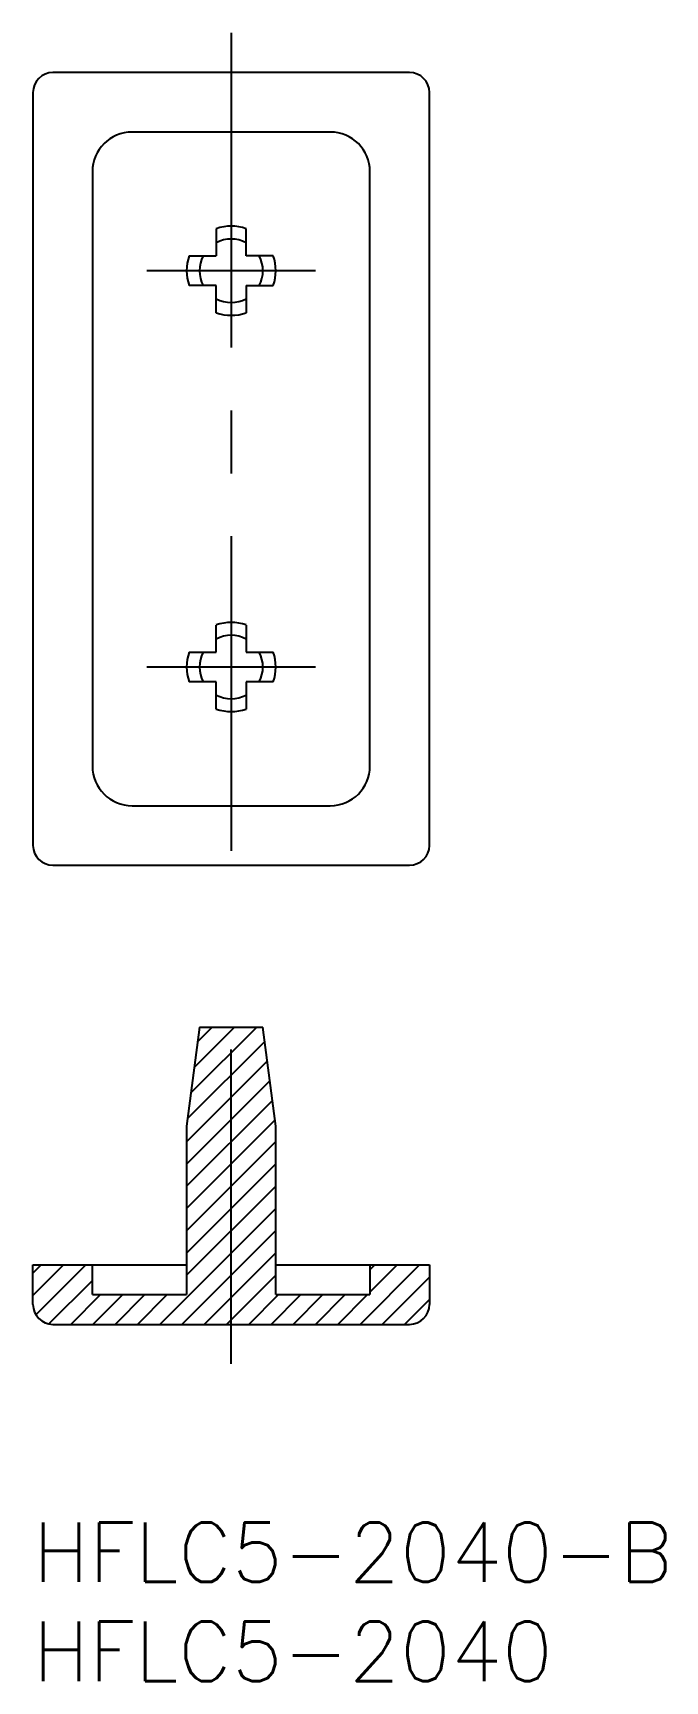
# Model space of a CAD drawing. Extents: x 0 to 31.9, y -8 to 75.2.
import ezdxf

# ---------------------------------------------------------------- set-up
doc = ezdxf.new("R2010")
doc.units = 0
doc.header["$LTSCALE"] = 0.5
doc.linetypes.add('CENTER', pattern=[50.8, 31.75, -6.35, 6.35, -6.35])
doc.linetypes.add('DASHED', pattern=[19.05, 12.7, -6.35])
doc.layers.get('0').update_dxf_attribs({"linetype": 'CONTINUOUS'})
for name, color, linetype in [('MSM_CENTER', 1, 'CENTER'), ('MSM_CONTINUOUS', 7, 'CONTINUOUS'), ('MSM_DASHED', 4, 'DASHED'), ('MSM_NARROW', 5, 'CONTINUOUS'), ('MSM_PART_NUMBER', 7, 'CONTINUOUS')]:
    doc.layers.add(name, color=color, linetype=linetype)
doc.styles.get("Standard").update_dxf_attribs({"font": 'txt.shx', "height": 3, "bigfont": 'bigfont.shx'})

# ---------------------------------------------------------------- blocks, each defined once
blk = doc.blocks.new('*U8')
at = {"layer": 'MSM_PART_NUMBER'}
blk.add_text('HFLC5-2040-B', height=3, dxfattribs=at).set_placement((0, -3))
blk = doc.blocks.new('*U9')
at = {"layer": 'MSM_PART_NUMBER'}
blk.add_text('HFLC5-2040', height=3, dxfattribs=at).set_placement((0, -8))
blk = doc.blocks.new('*X11')
at = {"color": 0}
for p, q in [((7.969, 21.677), (11.292, 25)), ((8.137, 22.968), (10.17, 25)), ((8.305, 24.258), (9.047, 25)), ((7.801, 20.387), (11.692, 24.278)), ((7.751, 19.214), (11.822, 23.284)), ((7.751, 18.091), (11.951, 22.291)), ((7.751, 16.969), (12.08, 21.298)), ((7.751, 15.846), (12.209, 20.304)), ((7.751, 14.724), (12.249, 19.221)), ((7.751, 13.601), (12.249, 18.099)), ((7.751, 12.479), (12.249, 16.976)), ((6.395, 10), (12.249, 15.854)), ((7.518, 10), (12.249, 14.731)), ((8.64, 10), (12.249, 13.609)), ((0, 11.463), (1.537, 13)), ((0, 12.585), (0.415, 13)), ((0.144, 10.484), (2.66, 13)), ((9.763, 10), (12.249, 12.486)), ((16.498, 10), (19.498, 13)), ((17, 11.625), (18.375, 13)), ((17, 12.747), (17.253, 13)), ((0.802, 10.02), (3, 12.218)), ((17.62, 10), (20, 12.38)), ((1.905, 10), (3.405, 11.5)), ((3.027, 10), (4.527, 11.5)), ((4.15, 10), (5.65, 11.5)), ((5.273, 10), (6.773, 11.5)), ((10.885, 10), (12.385, 11.5)), ((12.008, 10), (13.508, 11.5)), ((13.13, 10), (14.63, 11.5)), ((14.253, 10), (15.753, 11.5)), ((15.375, 10), (16.875, 11.5)), ((18.743, 10), (20, 11.257))]:
    blk.add_line(p, q, dxfattribs=at)

msp = doc.modelspace()

# ---------------------------------------------------------------- linework, layer by layer
at = {"layer": 'MSM_CENTER'}
for p, q in [((10, 75.174), (10, 31.174)), ((14.25, 63.174), (5.75, 63.174)), ((14.25, 43.174), (5.75, 43.174)), ((10, 8), (10, 27))]:
    msp.add_line(p, q, dxfattribs=at)
at = {"layer": 'MSM_CONTINUOUS'}
for p, q in [((19, 73.174), (1, 73.174)), ((0, 72.174), (0, 34.174)), ((20, 34.174), (20, 72.174)), ((15, 70.174), (5, 70.174)), ((3, 68.174), (3, 38.174)), ((17, 38.174), (17, 68.174)), ((9.25, 65.295), (9.25, 63.924)), ((10.75, 63.924), (10.75, 65.295)), ((7.879, 63.924), (9.25, 63.924)), ((12.121, 63.924), (10.75, 63.924)), ((9.25, 62.424), (7.879, 62.424)), ((9.25, 61.052), (9.25, 62.424)), ((10.75, 62.424), (10.75, 61.052)), ((10.75, 62.424), (12.121, 62.424)), ((9.25, 43.924), (9.25, 45.295)), ((10.75, 45.295), (10.75, 43.924)), ((7.879, 43.924), (9.25, 43.924)), ((10.75, 43.924), (12.121, 43.924)), ((9.25, 42.424), (7.879, 42.424)), ((9.25, 41.052), (9.25, 42.424)), ((12.121, 42.424), (10.75, 42.424)), ((10.75, 42.424), (10.75, 41.052)), ((5, 36.174), (15, 36.174)), ((1, 33.174), (19, 33.174)), ((8.402, 25), (7.751, 20)), ((8.402, 25), (11.598, 25)), ((12.249, 20), (11.598, 25)), ((7.75, 20), (7.75, 11.5)), ((7.751, 20), (7.751, 11.5)), ((12.249, 11.5), (12.249, 20)), ((12.25, 11.5), (12.25, 20)), ((0, 11), (0, 13)), ((0, 13), (7.751, 13)), ((3, 11.5), (3, 13)), ((12.249, 13), (20, 13)), ((17, 13), (17, 11.5)), ((20, 13), (20, 11)), ((3, 11.5), (7.751, 11.5)), ((12.249, 11.5), (17, 11.5)), ((1, 10), (19, 10))]:
    msp.add_line(p, q, dxfattribs=at)
for centre, radius, start, end in [((1, 72.174), 1, 90, 180), ((19, 72.174), 1, 0, 90), ((5, 68.174), 2, 90, 180), ((15, 68.174), 2, 0, 90), ((10, 63.174), 2.25, 70.52878, 109.47122), ((10, 63.174), 1.6, 62.04681, 117.95319), ((10, 63.174), 2.25, 160.52878, 199.47122), ((10, 63.174), 1.6, 152.04681, 207.95319), ((10, 63.174), 1.6, 332.04681, 27.95319), ((10, 63.174), 2.25, 340.52878, 19.47122), ((10, 63.174), 1.6, 242.04681, 297.95319), ((10, 63.174), 2.25, 250.52878, 289.47122), ((10, 43.174), 2.25, 70.52878, 109.47122), ((10, 43.174), 1.6, 62.04681, 117.95319), ((10, 43.174), 2.25, 160.52878, 199.47122), ((10, 43.174), 1.6, 152.04681, 207.95319), ((10, 43.174), 1.6, 332.04681, 27.95319), ((10, 43.174), 2.25, 340.52878, 19.47122), ((10, 43.174), 1.6, 242.04681, 297.95319), ((10, 43.174), 2.25, 250.52878, 289.47122), ((5, 38.174), 2, 180, 270), ((15, 38.174), 2, 270, 0), ((1, 34.174), 1, 180, 270), ((19, 34.174), 1, 270, 0), ((1, 11), 1, 180, 270), ((19, 11), 1, 270, 0)]:
    msp.add_arc(centre, radius, start, end, dxfattribs=at)
at = {"layer": 'MSM_DASHED'}
for p, q in [((8.4, 25), (7.75, 20)), ((8.402, 25), (8.4, 25)), ((11.6, 25), (11.598, 25)), ((12.25, 20), (11.6, 25))]:
    msp.add_line(p, q, dxfattribs=at)

# ---------------------------------------------------------------- block references
at = {"layer": 'MSM_CONTINUOUS'}
for name in ['*U8', '*U9']:
    msp.add_blockref(name, (0, 0), dxfattribs=at)
at = {"layer": 'MSM_NARROW', "linetype": 'CONTINUOUS'}
msp.add_blockref('*X11', (0, 0), dxfattribs=at)

doc.saveas('drawing.dxf')
